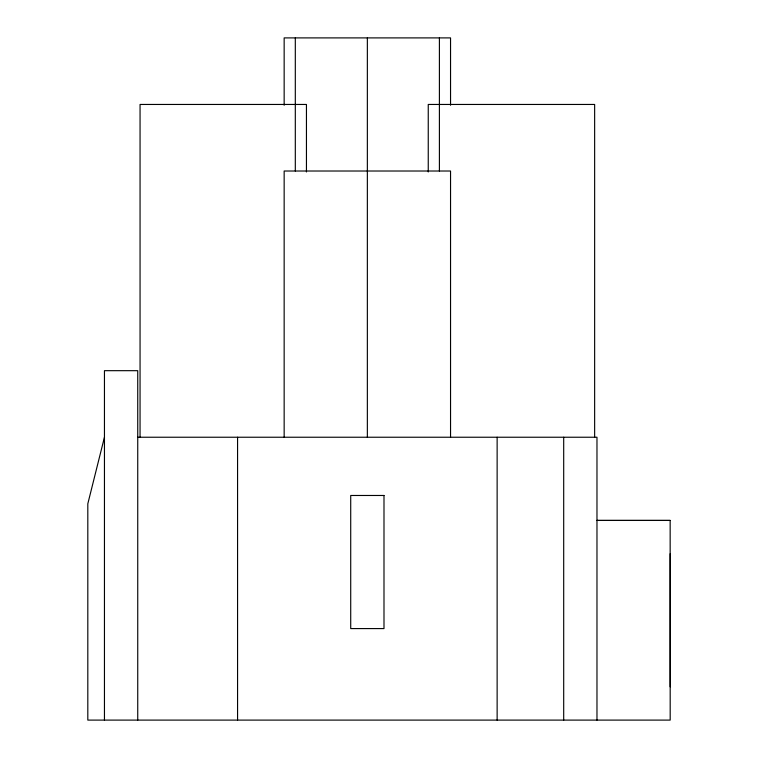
<?xml version="1.0" encoding="UTF-8"?>
<svg xmlns="http://www.w3.org/2000/svg" width="758" height="758" viewBox="0 0 758 758"><rect width="100%" height="100%" fill="white"/><g stroke="black" fill="none" stroke-linecap="round" stroke-linejoin="round"><path stroke-width="1.14" d="M104.452 437.233L87.814 503.795L87.814 720.1L670.186 720.1L670.157 520.433L596.944 520.433L670.157 520.433M137.738 437.233L596.972 437.233L596.972 720.1M670.186 553.71L670.186 686.824M594.642 437.233L594.642 104.452L428.251 104.452L428.251 171.962M563.696 437.233L563.696 720.1M497.134 437.233L497.134 720.1M450.546 105.248L450.546 37.9L284.155 37.9L284.155 105.248M450.546 437.233L450.546 171.014L284.155 171.014L284.155 437.233M439.403 37.9L439.403 171.014M367.355 37.9L367.355 437.233M306.45 171.962L306.45 104.452L140.059 104.452L140.059 437.233M295.307 37.9L295.307 171.014M237.567 437.233L237.567 720.1M137.738 720.1L137.738 370.681L104.452 370.681L104.452 720.1M383.993 495.476L350.717 495.476L350.717 628.581L383.993 628.581L383.993 495.476"/></g></svg>
